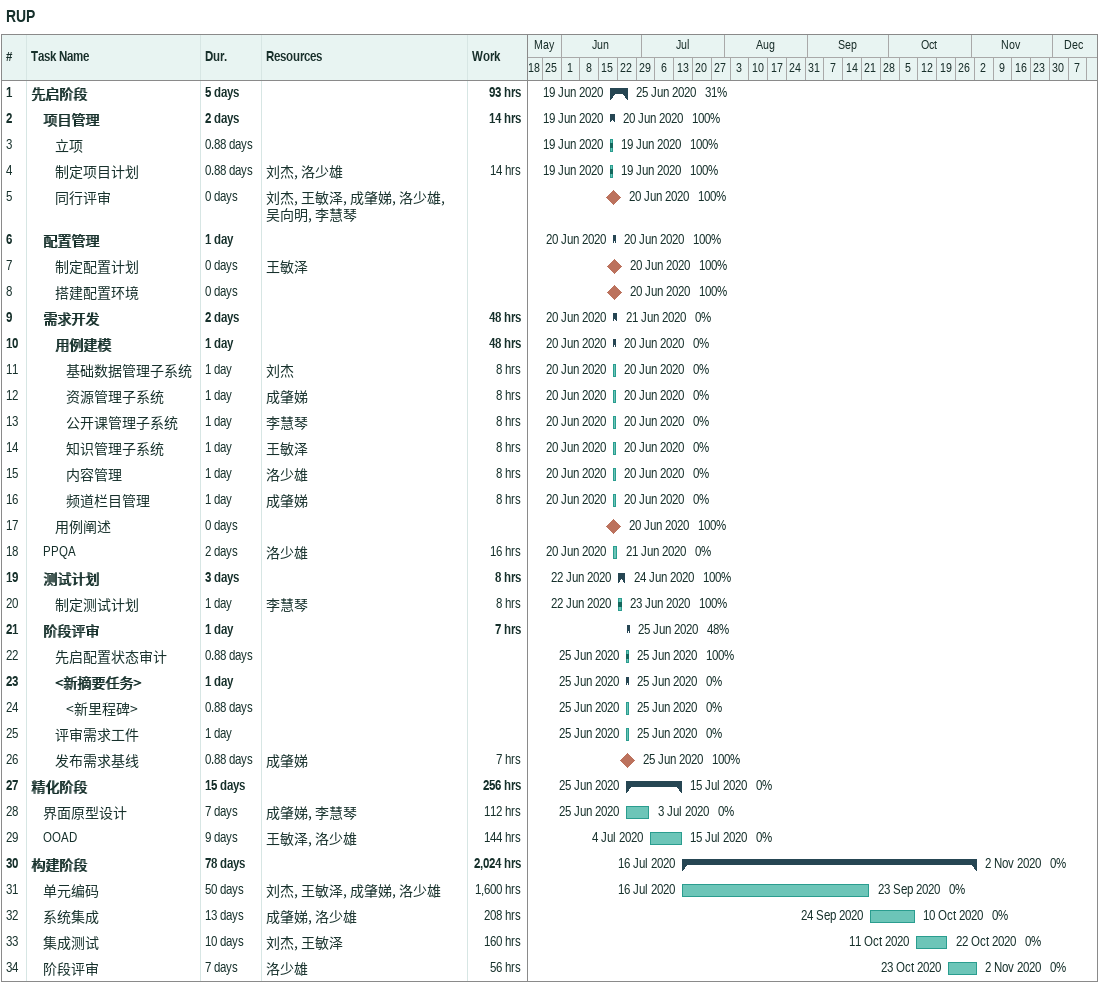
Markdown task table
RUP

| ID | Level | Task | Duration | Start | Finish | Resources | % complete | Work (h) |
|---|---|---|---|---|---|---|---|---|
| 1 | 1 | **先启阶段** | 5d | 2020-06-19 | 2020-06-25 |  | 31 | 93 |
| 2 | 2 | **项目管理** | 2d | 2020-06-19 | 2020-06-20 |  | 100 | 14 |
| 3 | 3 | 立项 | 0.88d | 2020-06-19 | 2020-06-19 |  | 100 |  |
| 4 | 3 | 制定项目计划 | 0.88d | 2020-06-19 | 2020-06-19 | 刘杰, 洛少雄 | 100 | 14 |
| 5 | 3 | 同行评审 | 0d | 2020-06-20 | 2020-06-20 | 刘杰, 王敏泽, 成肇娣, 洛少雄, 吴向明, 李慧琴 | 100 |  |
| 6 | 2 | **配置管理** | 1d | 2020-06-20 | 2020-06-20 |  | 100 |  |
| 7 | 3 | 制定配置计划 | 0d | 2020-06-20 | 2020-06-20 | 王敏泽 | 100 |  |
| 8 | 3 | 搭建配置环境 | 0d | 2020-06-20 | 2020-06-20 |  | 100 |  |
| 9 | 2 | **需求开发** | 2d | 2020-06-20 | 2020-06-21 |  | 0 | 48 |
| 10 | 3 | **用例建模** | 1d | 2020-06-20 | 2020-06-20 |  | 0 | 48 |
| 11 | 4 | 基础数据管理子系统 | 1d | 2020-06-20 | 2020-06-20 | 刘杰 | 0 | 8 |
| 12 | 4 | 资源管理子系统 | 1d | 2020-06-20 | 2020-06-20 | 成肇娣 | 0 | 8 |
| 13 | 4 | 公开课管理子系统 | 1d | 2020-06-20 | 2020-06-20 | 李慧琴 | 0 | 8 |
| 14 | 4 | 知识管理子系统 | 1d | 2020-06-20 | 2020-06-20 | 王敏泽 | 0 | 8 |
| 15 | 4 | 内容管理 | 1d | 2020-06-20 | 2020-06-20 | 洛少雄 | 0 | 8 |
| 16 | 4 | 频道栏目管理 | 1d | 2020-06-20 | 2020-06-20 | 成肇娣 | 0 | 8 |
| 17 | 3 | 用例阐述 | 0d | 2020-06-20 | 2020-06-20 |  | 100 |  |
| 18 | 2 | PPQA | 2d | 2020-06-20 | 2020-06-21 | 洛少雄 | 0 | 16 |
| 19 | 2 | **测试计划** | 3d | 2020-06-22 | 2020-06-24 |  | 100 | 8 |
| 20 | 3 | 制定测试计划 | 1d | 2020-06-22 | 2020-06-23 | 李慧琴 | 100 | 8 |
| 21 | 2 | **阶段评审** | 1d | 2020-06-25 | 2020-06-25 |  | 48 | 7 |
| 22 | 3 | 先启配置状态审计 | 0.88d | 2020-06-25 | 2020-06-25 |  | 100 |  |
| 23 | 3 | **<新摘要任务>** | 1d | 2020-06-25 | 2020-06-25 |  | 0 |  |
| 24 | 4 | <新里程碑> | 0.88d | 2020-06-25 | 2020-06-25 |  | 0 |  |
| 25 | 3 | 评审需求工件 | 1d | 2020-06-25 | 2020-06-25 |  | 0 |  |
| 26 | 3 | 发布需求基线 | 0.88d | 2020-06-25 | 2020-06-25 | 成肇娣 | 100 | 7 |
| 27 | 1 | **精化阶段** | 15d | 2020-06-25 | 2020-07-15 |  | 0 | 256 |
| 28 | 2 | 界面原型设计 | 7d | 2020-06-25 | 2020-07-03 | 成肇娣, 李慧琴 | 0 | 112 |
| 29 | 2 | OOAD | 9d | 2020-07-04 | 2020-07-15 | 王敏泽, 洛少雄 | 0 | 144 |
| 30 | 1 | **构建阶段** | 78d | 2020-07-16 | 2020-11-02 |  | 0 | 2024 |
| 31 | 2 | 单元编码 | 50d | 2020-07-16 | 2020-09-23 | 刘杰, 王敏泽, 成肇娣, 洛少雄 | 0 | 1600 |
| 32 | 2 | 系统集成 | 13d | 2020-09-24 | 2020-10-10 | 成肇娣, 洛少雄 | 0 | 208 |
| 33 | 2 | 集成测试 | 10d | 2020-10-11 | 2020-10-22 | 刘杰, 王敏泽 | 0 | 160 |
| 34 | 2 | 阶段评审 | 7d | 2020-10-23 | 2020-11-02 | 洛少雄 | 0 | 56 |
